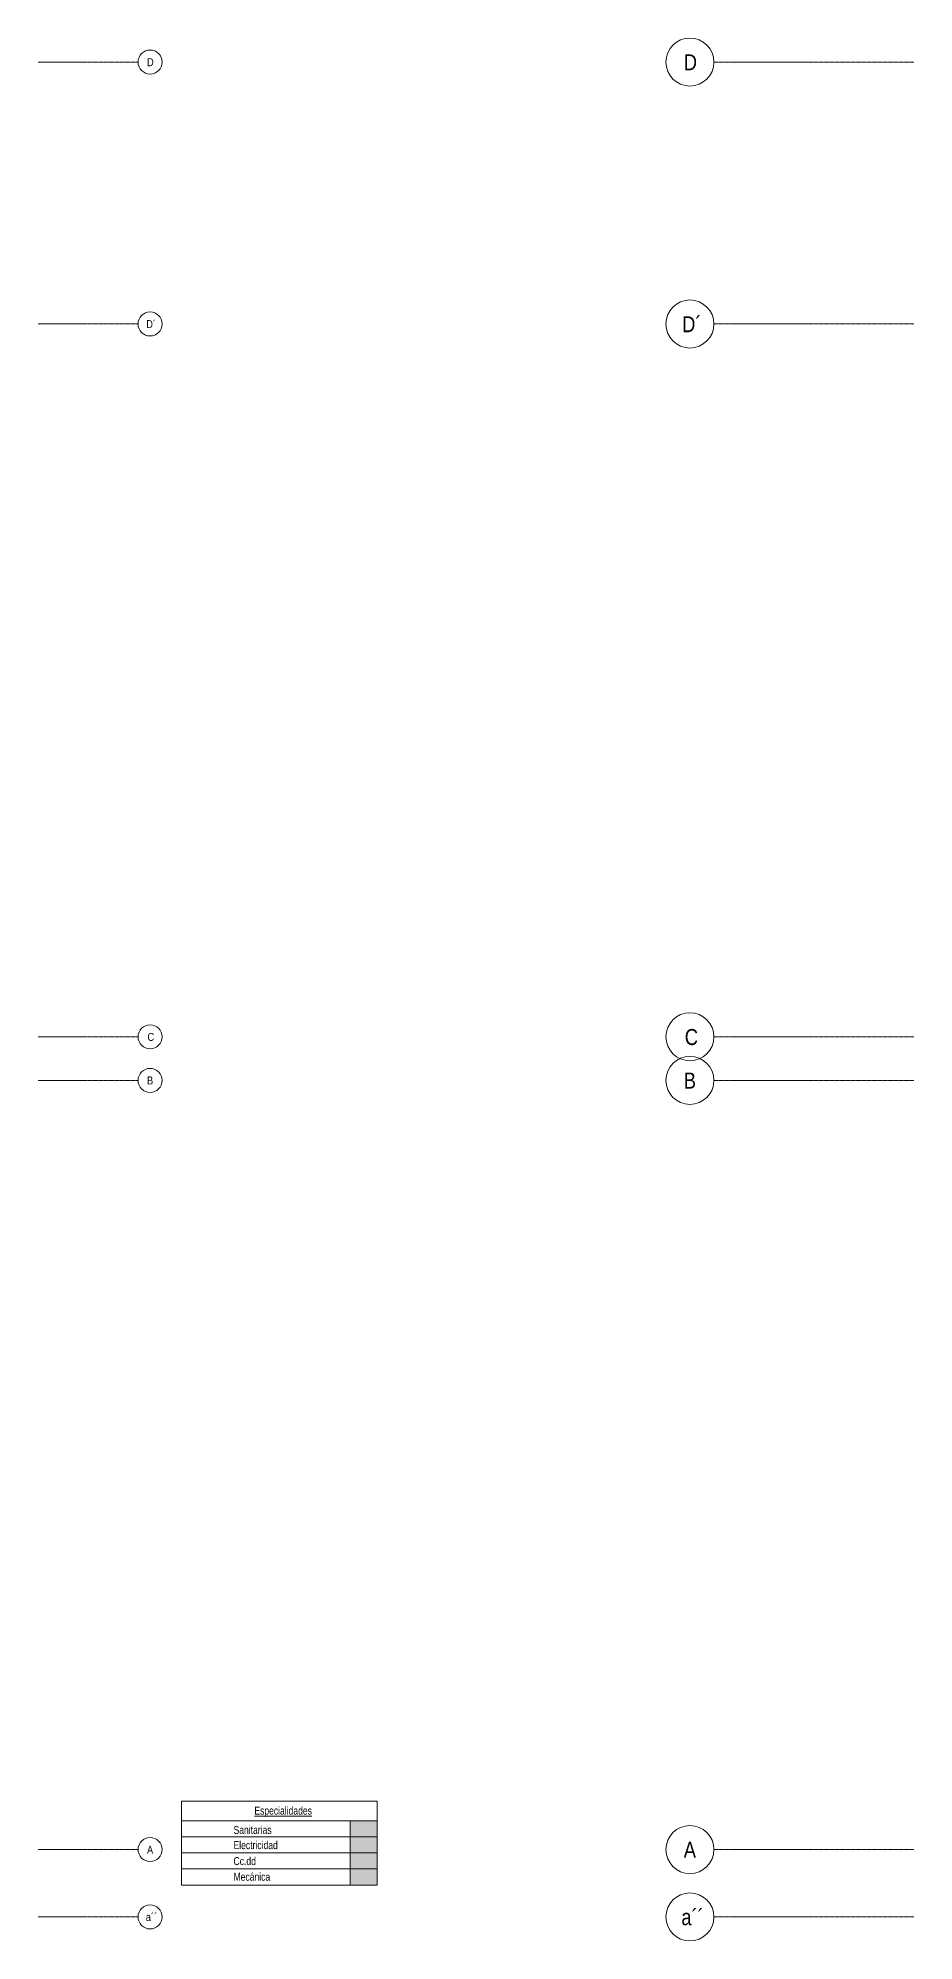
# Model space of a CAD drawing. Header units: centimetres. Extents: x -1906 to 5208, y -261 to 2955.
# Drawn here: x -62 to 1032, y 201 to 2579 of the extents above; entities that cross this region are included whole.
import ezdxf

# ---------------------------------------------------------------- set-up
doc = ezdxf.new("R2010")
doc.units = ezdxf.units.CM
doc.linetypes.add('Grid Line', pattern=[2.2225, 1.27, -0.3175, 0.3175, -0.3175])
for name, color, linetype, lineweight in [('A-DETL-GENF', 7, 'Continuous', 18), ('A-DETL-THIN', 7, 'Continuous', 18), ('G-ANNO-TEXT', 7, 'Continuous', 9), ('S-GRID', 7, 'Continuous', 9), ('S-GRID-IDEN', 7, 'Continuous', 9)]:
    doc.layers.add(name, color=color, linetype=linetype, lineweight=lineweight)
doc.styles.add('Century Gothic', font='GOTHIC.TTF', dxfattribs={"width": 0.8, "height": 10})
doc.styles.add('Saira Condensed', font='SairaCondensed-Regular.ttf', dxfattribs={"height": 10})
doc.styles.add('Saira Condensed_1', font='SairaCondensed-Regular.ttf', dxfattribs={"height": 20})

# ---------------------------------------------------------------- blocks, each defined once
blk = doc.blocks.new('Grid - 3mm-1647199-N01 - Planta trazado tuberias refrig exist_ - detalle 1')
at = {"layer": 'S-GRID-IDEN', "color": 253, "true_color": 0xaaaaaa}
blk.add_circle((0, 0), 0.3, dxfattribs=at)
blk = doc.blocks.new('Grid - 3mm-1647199-Planta Bodega almacenamiento insumos')
at = {"layer": 'S-GRID-IDEN', "color": 253, "true_color": 0xaaaaaa}
blk.add_circle((0, 0), 0.3, dxfattribs=at)

msp = doc.modelspace()

# ---------------------------------------------------------------- hatches: boundary and pattern name
at = {"layer": 'A-DETL-GENF', "true_color": 0x0000ff}
msp.add_hatch(color=5, dxfattribs=at).paths.add_polyline_path([(361.4, 331), (361.4, 351), (327.9, 351), (327.9, 331)])
at = {"layer": 'A-DETL-GENF', "true_color": 0x008000}
msp.add_hatch(color=96, dxfattribs=at).paths.add_polyline_path([(361.4, 311), (361.4, 331), (327.9, 331), (327.9, 311)])
at = {"layer": 'A-DETL-GENF', "true_color": 0xff8000}
msp.add_hatch(color=30, dxfattribs=at).paths.add_polyline_path([(361.4, 291), (361.4, 311), (327.9, 311), (327.9, 291)])
at = {"layer": 'A-DETL-GENF', "true_color": 0xff00ff}
msp.add_hatch(color=6, dxfattribs=at).paths.add_polyline_path([(361.4, 271), (361.4, 291), (327.9, 291), (327.9, 271)])

# ---------------------------------------------------------------- linework, layer by layer
at = {"layer": 'A-DETL-THIN'}
for p, q in [((117.2, 375.9), (117.2, 271)), ((361.4, 375.9), (117.2, 375.9)), ((361.4, 271), (361.4, 375.9)), ((361.4, 351), (117.2, 351)), ((327.9, 271), (327.9, 351)), ((117.2, 331), (361.4, 331)), ((117.2, 311), (361.4, 311)), ((117.2, 291), (361.4, 291)), ((117.2, 271), (361.4, 271))]:
    msp.add_line(p, q, dxfattribs=at)
at = {"layer": 'S-GRID', "color": 253, "linetype": 'Grid Line', "true_color": 0xaaaaaa}
for p, q in [((-62.2, 2548.7), (62.8, 2548.7)), ((782.4, 2548.7), (1032.4, 2548.7)), ((-62.2, 2221.4), (62.8, 2221.4)), ((782.4, 2221.4), (1032.4, 2221.4)), ((-62.2, 1330.8), (62.8, 1330.8)), ((782.4, 1330.8), (1032.4, 1330.8)), ((-62.2, 1276.3), (62.8, 1276.3)), ((782.4, 1276.3), (1032.4, 1276.3)), ((-62.2, 315.3), (62.8, 315.3)), ((782.4, 315.3), (1032.4, 315.3)), ((-62.2, 231.1), (62.8, 231.1)), ((782.4, 231.1), (1032.4, 231.1))]:
    msp.add_line(p, q, dxfattribs=at)

# ---------------------------------------------------------------- block references
at = {"layer": 'S-GRID-IDEN', "color": 253, "true_color": 0xaaaaaa, "rotation": 269.9999999999996}
for name, p, xscale, yscale, zscale in [('Grid - 3mm-1647199-Planta Bodega almacenamiento insumos', (752.4, 2548.7), 99.99999999999993, 99.99999999999993, 99.99999999999993), ('Grid - 3mm-1647199-N01 - Planta trazado tuberias refrig exist_ - detalle 1', (77.8, 2548.7), 49.99999999999998, 49.99999999999998, 49.99999999999998), ('Grid - 3mm-1647199-N01 - Planta trazado tuberias refrig exist_ - detalle 1', (77.8, 2221.4), 49.99999999999998, 49.99999999999998, 49.99999999999998), ('Grid - 3mm-1647199-Planta Bodega almacenamiento insumos', (752.4, 2221.4), 99.99999999999993, 99.99999999999993, 99.99999999999993), ('Grid - 3mm-1647199-Planta Bodega almacenamiento insumos', (752.4, 1330.8), 99.99999999999993, 99.99999999999993, 99.99999999999993), ('Grid - 3mm-1647199-N01 - Planta trazado tuberias refrig exist_ - detalle 1', (77.8, 1330.8), 49.99999999999998, 49.99999999999998, 49.99999999999998), ('Grid - 3mm-1647199-N01 - Planta trazado tuberias refrig exist_ - detalle 1', (77.8, 1276.3), 49.99999999999998, 49.99999999999998, 49.99999999999998), ('Grid - 3mm-1647199-Planta Bodega almacenamiento insumos', (752.4, 1276.3), 99.99999999999993, 99.99999999999993, 99.99999999999993), ('Grid - 3mm-1647199-Planta Bodega almacenamiento insumos', (752.4, 315.3), 99.99999999999993, 99.99999999999993, 99.99999999999993), ('Grid - 3mm-1647199-N01 - Planta trazado tuberias refrig exist_ - detalle 1', (77.8, 315.3), 49.99999999999998, 49.99999999999998, 49.99999999999998), ('Grid - 3mm-1647199-N01 - Planta trazado tuberias refrig exist_ - detalle 1', (77.8, 231.1), 49.99999999999998, 49.99999999999998, 49.99999999999998), ('Grid - 3mm-1647199-Planta Bodega almacenamiento insumos', (752.4, 231.1), 99.99999999999993, 99.99999999999993, 99.99999999999993)]:
    msp.add_blockref(name, p, dxfattribs=dict(at, xscale=xscale, yscale=yscale, zscale=zscale))

# ---------------------------------------------------------------- texts
at = {"layer": 'G-ANNO-TEXT', "char_height": 10, "attachment_point": 1, "style": 'Century Gothic'}
for s, insert, width in [('\\LEspecialidades', (208.1, 368.9), 100.371), ('Sanitarias', (182.1, 344.8), 62.852), ('Electricidad', (182.1, 325.8), 79.527), ('Cc.dd', (182.1, 305.9), 42.329), ('Mecánica ', (182.1, 286.3), 73.755)]:
    msp.add_mtext(s, dxfattribs=dict(at, insert=insert, width=width))
at = {"layer": 'S-GRID-IDEN', "color": 253, "true_color": 0xaaaaaa, "attachment_point": 1}
for s, insert, char_height, width, style in [('D', (74, 2553.5), 10, 8.819, 'Saira Condensed'), ('D', (744.7, 2558.4), 20, 17.637, 'Saira Condensed_1'), ('D´', (73, 2226.2), 10, 11.224, 'Saira Condensed'), ('D´', (742.7, 2231.1), 20, 22.447, 'Saira Condensed_1'), ('C', (74.6, 1335.6), 10, 7.215, 'Saira Condensed'), ('C', (746, 1340.5), 20, 14.43, 'Saira Condensed_1'), ('B', (744.7, 1286.1), 20, 17.637, 'Saira Condensed_1'), ('B', (74, 1281.2), 10, 8.819, 'Saira Condensed'), ('A', (74, 320.2), 10, 8.819, 'Saira Condensed'), ('A', (744.7, 325.1), 20, 17.637, 'Saira Condensed_1'), ('a´´', (741.7, 240.8), 20, 24.852, 'Saira Condensed_1'), ('a´´', (72.5, 236), 10, 12.426, 'Saira Condensed')]:
    msp.add_mtext(s, dxfattribs=dict(at, insert=insert, char_height=char_height, width=width, style=style))

doc.saveas('drawing.dxf')
